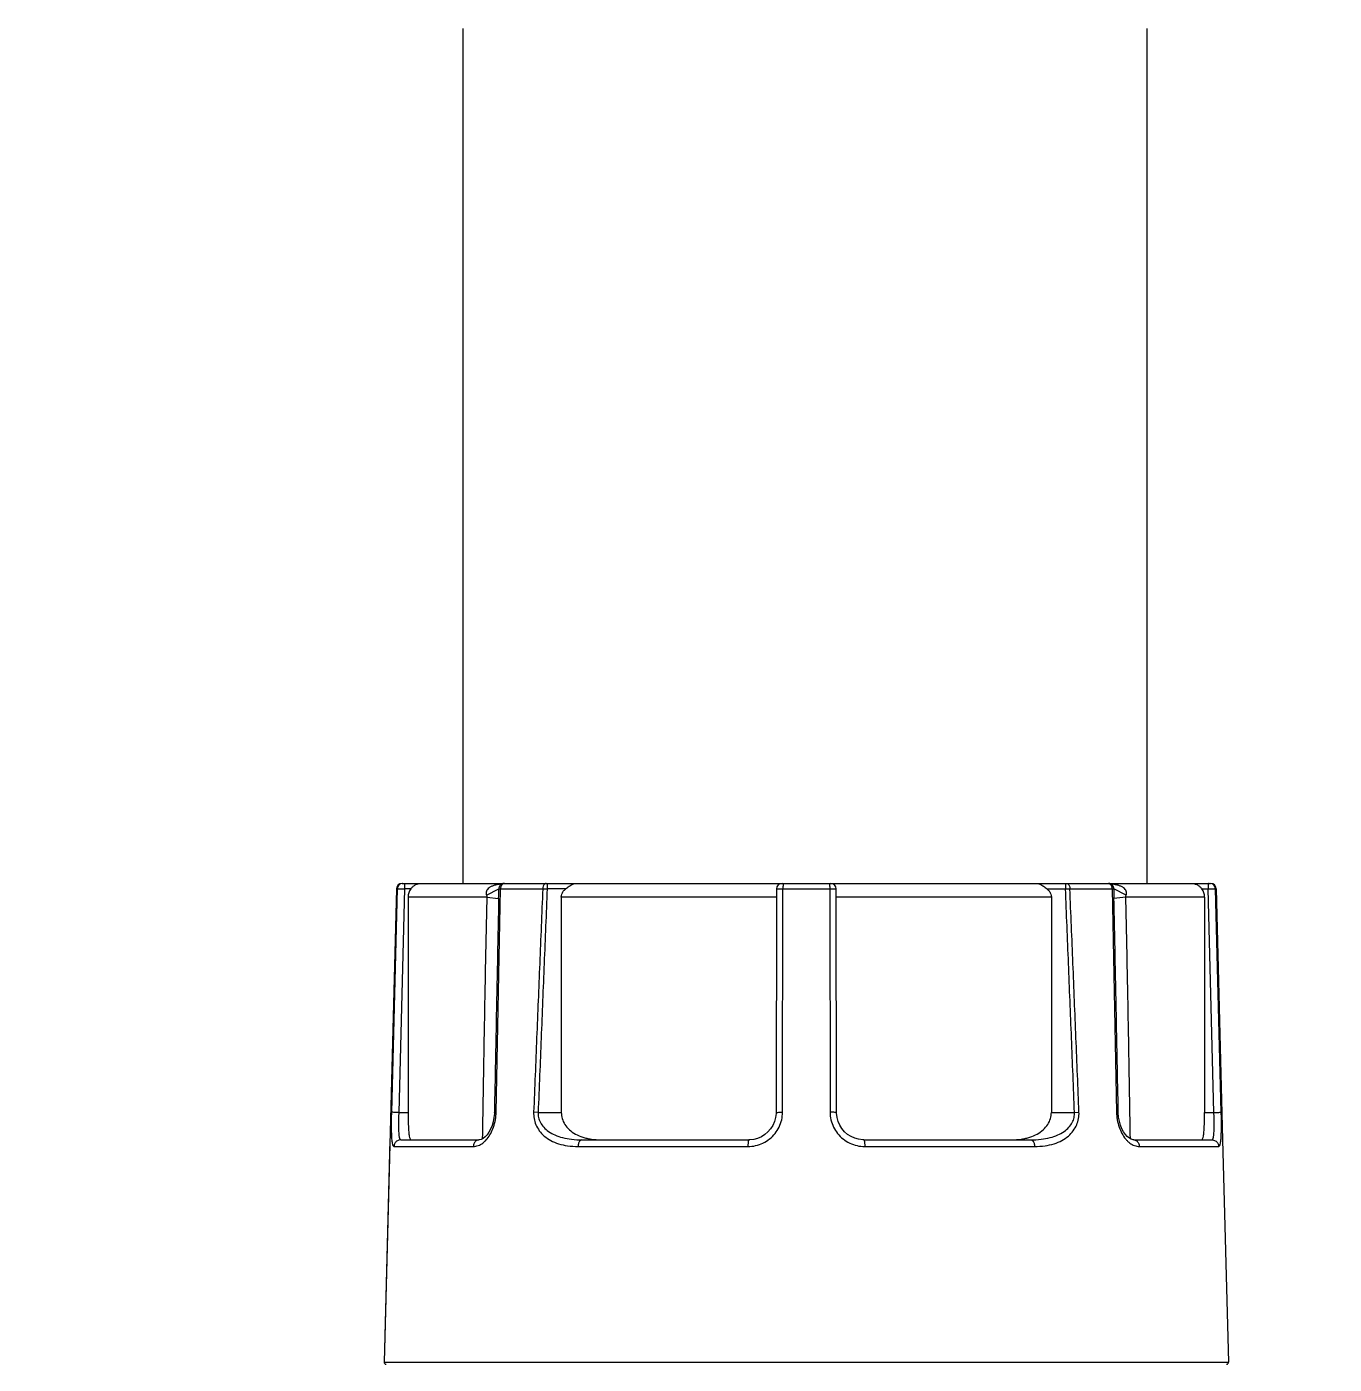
# Model space of a CAD drawing. Header units: metres. Extents: x 1628 to 1845, y 824 to 931.
# Drawn here: x 1655.2034 to 1655.3946, y 914.3946 to 914.5901 of the extents above; entities that cross this region are included whole.
import ezdxf

# ---------------------------------------------------------------- set-up
doc = ezdxf.new("R2010")
doc.units = ezdxf.units.M
doc.header["$LTSCALE"] = 0.15
doc.layers.get('0').update_dxf_attribs({"lineweight": 0, "plot": 0})
doc.layers.get('Defpoints').update_dxf_attribs({"lineweight": 0})
doc.layers.add('Alvenaria', color=170, linetype='Continuous', lineweight=0)
doc.layers.add('hidrosanitário', color=26, linetype='Continuous', lineweight=0)
doc.styles.get("Standard").update_dxf_attribs({"font": 'arial.ttf'})
doc.dimstyles.new('Lunardi', dxfattribs={"dimtxt": 0.1, "dimasz": 0.05, "dimexe": 0, "dimexo": 0.05, "dimgap": 0.05, "dimtad": 0, "dimzin": 9, "dimtxsty": 'Standard', "dimblk": 'OBLIQUE', "dimcen": 0, "dimse1": 1, "dimse2": 1, "dimclrd": 1, "dimclre": 1, "dimclrt": 1, "dimadec": 0, "dimazin": 0, "dimtfac": 1, "dimtmove": 1, "dimatfit": 2, "dimldrblk": 'OBLIQUE', "dimfxl": 1, "dimarcsym": 0})

# ---------------------------------------------------------------- blocks, each defined once
blk = doc.blocks.new('_Oblique')
at = {"color": 0, "linetype": 'ByBlock', "lineweight": -2}
blk.add_line((-0.5, -0.5), (0.5, 0.5), dxfattribs=at)
blk = doc.blocks.new('*D89')
at = {"layer": 'Alvenaria', "color": 1, "lineweight": -2, "ltscale": 10}
for p, q in [((1661.738355968798, 914.6991428588215), (1661.738355968798, 914.8843262014461)), ((1661.738355968798, 914.7917345301338), (1661.993642462659, 914.7762313281611)), ((1661.993642462659, 914.7762313281611), (1661.993642462659, 914.6762313281611))]:
    blk.add_line(p, q, dxfattribs=at)
at = {"layer": 'Defpoints', "color": 0, "ltscale": 10}
for p in [(1641.757035045169, 914.8843262014461), (1661.738355968798, 914.8843262014461), (1656.407035045169, 914.6991428588215)]:
    blk.add_point(p, dxfattribs=at)
at = {"layer": 'Alvenaria', "color": 1, "lineweight": -2, "ltscale": 10, "xscale": 0.05, "yscale": 0.05, "zscale": 0.05}
for p, rotation in [((1661.738355968798, 914.8843262014461), 90), ((1661.738355968798, 914.6991428588215), 270)]:
    blk.add_blockref('_Oblique', p, dxfattribs=dict(at, rotation=rotation))
at = {"layer": 'Alvenaria', "color": 1, "ltscale": 10, "insert": (1661.993642462659, 914.4962517920086), "char_height": 0.1, "attachment_point": 5, "rotation": 90}
blk.add_mtext('0,19', dxfattribs=at)

msp = doc.modelspace()

# ---------------------------------------------------------------- linework, layer by layer
at = {"layer": 'hidrosanitário'}
for p, q in [((1655.267161707916, 914.5898987478863), (1655.267161707916, 914.4648902053323)), ((1655.367161707916, 914.5898987478863), (1655.367161707916, 914.4648902053323))]:
    msp.add_line(p, q, dxfattribs=at)
at = {"layer": 'hidrosanitário', "linetype": 'Continuous'}
for p, q in [((1655.258256974401, 914.464890205332), (1655.376497904549, 914.464890205332)), ((1655.272501207452, 914.464756477541), (1655.272429762464, 914.4647454512801)), ((1655.272765635822, 914.4647984469393), (1655.272501207452, 914.464756477541)), ((1655.272882499735, 914.4648181537138), (1655.272765635822, 914.4647984469393)), ((1655.272987118595, 914.4648374062922), (1655.272882499735, 914.4648181537138)), ((1655.27302817564, 914.4648459554578), (1655.272987118595, 914.4648374062922)), ((1655.279478371757, 914.464890205332), (1655.279478371757, 914.464090205332)), ((1655.35527651495, 914.464890205332), (1655.35527651495, 914.464090205332)), ((1655.361767726048, 914.4648374096564), (1655.361726666475, 914.4648459600601)), ((1655.361872360552, 914.4648181540892), (1655.361767726048, 914.4648374096564)), ((1655.361989243929, 914.4647984447884), (1655.361872360552, 914.4648181540892)), ((1655.36211481146, 914.46477822305), (1655.361989243929, 914.4647984447884)), ((1655.362325151015, 914.4647454466547), (1655.36211481146, 914.46477822305)), ((1655.257457043122, 914.4641111523738), (1655.255644255896, 914.3948836011859)), ((1655.257554385332, 914.4641111468907), (1655.256700477279, 914.431416382281)), ((1655.257457043122, 914.4641111523752), (1655.257554385332, 914.4641111468907)), ((1655.25862646893, 914.464090205332), (1655.257772414534, 914.4313903688908)), ((1655.259536093308, 914.464090205332), (1655.25862646893, 914.464090205332)), ((1655.259137187445, 914.4628902053321), (1655.259137187445, 914.4313902053327)), ((1655.270653819194, 914.4628902053321), (1655.259137187445, 914.4628902053321)), ((1655.270617755011, 914.4631468200973), (1655.272414142527, 914.4641074591054)), ((1655.270653832953, 914.4628902049103), (1655.272387326071, 914.4626946883986)), ((1655.272013288701, 914.431416382281), (1655.272662016864, 914.4641111468907)), ((1655.272662016864, 914.4641111468907), (1655.278835154213, 914.4641111468914)), ((1655.278835154212, 914.464111146892), (1655.279478412537, 914.4640902040032)), ((1655.282199705159, 914.464090205332), (1655.279478412591, 914.464090205332)), ((1655.31306089461, 914.4628902053321), (1655.281544033461, 914.4628902053321)), ((1655.281544033461, 914.4628902053321), (1655.281544033461, 914.4313902053327)), ((1655.313020307854, 914.4640917541187), (1655.312957008987, 914.4313921410944)), ((1655.313899806674, 914.431416382281), (1655.313963338788, 914.4641111468907)), ((1655.313961953295, 914.4643140743269), (1655.313963338787, 914.4641111468907)), ((1655.313963338788, 914.4641111468907), (1655.32079154792, 914.4641111468907)), ((1655.320792933411, 914.4643140718022), (1655.320791547921, 914.4641111468907)), ((1655.32079154792, 914.4641111468907), (1655.320855080035, 914.431416382281)), ((1655.321797877721, 914.4313921411272), (1655.321734578855, 914.4640917535901)), ((1655.353210853247, 914.4628902053321), (1655.321736904774, 914.4628902053321)), ((1655.352555181549, 914.464090205332), (1655.35527651495, 914.464090205332)), ((1655.353210853247, 914.4628902053321), (1655.353210853247, 914.4313902053327)), ((1655.35527651495, 914.464090205332), (1655.355919744948, 914.4641111472911)), ((1655.355919744963, 914.4641111468914), (1655.362092869844, 914.4641111468907)), ((1655.362092869844, 914.4641111468907), (1655.362741598007, 914.431416382281)), ((1655.364137209432, 914.4631468137322), (1655.362340743103, 914.4641074580888)), ((1655.364101074939, 914.4628902057534), (1655.362367563024, 914.4626946884587)), ((1655.375617699263, 914.4628902053321), (1655.364101067514, 914.4628902053321)), ((1655.3752187934, 914.464090205332), (1655.376128417778, 914.464090205332)), ((1655.375617699263, 914.4628902053321), (1655.375617699263, 914.4313902053327)), ((1655.376982472644, 914.4313903509055), (1655.376128417778, 914.464090205332)), ((1655.377200501376, 914.4641111468907), (1655.377297843581, 914.4641111525798)), ((1655.37805440943, 914.431416382281), (1655.377200501376, 914.4641111468907)), ((1655.377297843581, 914.4641111525784), (1655.378259415425, 914.4273902053328)), ((1655.257772414534, 914.4313903688908), (1655.259137187445, 914.4313902053327)), ((1655.271754750874, 914.4312570703491), (1655.271698308665, 914.4306386113485)), ((1655.271759579675, 914.4314100383554), (1655.271754750874, 914.4312570703491)), ((1655.278160382348, 914.4313902053004), (1655.277504597523, 914.4314163803688)), ((1655.278160358418, 914.4313896072772), (1655.281544033461, 914.4313902053327)), ((1655.312953197711, 914.4312272206776), (1655.312882783814, 914.4306319142108)), ((1655.312956905713, 914.4313921409932), (1655.312953197711, 914.4312272206776)), ((1655.321800176108, 914.4312671355901), (1655.321797984471, 914.4313921410258)), ((1655.321864541859, 914.4306717167406), (1655.321800176108, 914.4312671355901)), ((1655.353210853247, 914.4313902053327), (1655.356594528623, 914.4313895989794)), ((1655.356594504342, 914.4313902053327), (1655.357250336808, 914.431416382281)), ((1655.362997882635, 914.4313151647661), (1655.362995308845, 914.431410041456)), ((1655.363047726616, 914.4307042442606), (1655.362997882635, 914.4313151647661)), ((1655.375617699263, 914.4313902053327), (1655.376982472644, 914.4313903509055)), ((1655.271419101571, 914.4294772427395), (1655.271206894549, 914.4289603830007)), ((1655.271584956576, 914.4300409298583), (1655.271419101571, 914.4294772427395)), ((1655.271698308665, 914.4306386113485), (1655.271584956576, 914.4300409298583)), ((1655.312482105003, 914.429506370453), (1655.312160854518, 914.429000296665)), ((1655.312724535677, 914.4300541864063), (1655.312482105003, 914.429506370453)), ((1655.312882783814, 914.4306319142108), (1655.312724535677, 914.4300541864063)), ((1655.322016808742, 914.4300928583027), (1655.321864541859, 914.4306717167406)), ((1655.322253490457, 914.429542881508), (1655.322016808742, 914.4300928583027)), ((1655.322569476662, 914.4290336257643), (1655.322253490457, 914.429542881508)), ((1655.363155437178, 914.4301024792771), (1655.363047726616, 914.4307042442606)), ((1655.363316651541, 914.4295327156774), (1655.363155437178, 914.4301024792771)), ((1655.363521455596, 914.4290170874099), (1655.363316651541, 914.4295327156774)), ((1655.256495471283, 914.4273902053328), (1655.255644255896, 914.3948836011859)), ((1655.258062481745, 914.4273902053328), (1655.269490618144, 914.4273902053328)), ((1655.269575425003, 914.4273946050585), (1655.269487613032, 914.4273903084722)), ((1655.269836789518, 914.4274581762118), (1655.269575425003, 914.4273946050585)), ((1655.270110252754, 914.4275972950095), (1655.269836789518, 914.4274581762118)), ((1655.270392856568, 914.4278147952155), (1655.270110252754, 914.4275972950095)), ((1655.270681682882, 914.4281194856694), (1655.270392856568, 914.4278147952155)), ((1655.270957240898, 914.4285039006211), (1655.270681682882, 914.4281194856694)), ((1655.271206894549, 914.4289603830007), (1655.270957240898, 914.4285039006211)), ((1655.284552051064, 914.4273902053328), (1655.308970204324, 914.4273902053328)), ((1655.309096886647, 914.427392351894), (1655.308970253449, 914.4273903158225)), ((1655.309685388638, 914.4274557852559), (1655.309096886647, 914.427392351894)), ((1655.310259345636, 914.427607146727), (1655.309685388638, 914.4274557852559)), ((1655.310805986874, 914.4278433037775), (1655.310259345636, 914.427607146727)), ((1655.311312935637, 914.4281591936374), (1655.310805986874, 914.4278433037775)), ((1655.311768081315, 914.4285478467832), (1655.311312935637, 914.4281591936374)), ((1655.312160854518, 914.429000296665), (1655.311768081315, 914.4285478467832)), ((1655.322957608554, 914.4285771065267), (1655.322569476662, 914.4290336257643)), ((1655.323408883627, 914.4281836603363), (1655.322957608554, 914.4285771065267)), ((1655.323912870787, 914.4278624162828), (1655.323408883627, 914.4281836603363)), ((1655.324457564902, 914.427620487111), (1655.323912870787, 914.4278624162828)), ((1655.325030555478, 914.4274631881926), (1655.324457564902, 914.427620487111)), ((1655.325619007215, 914.4273937931571), (1655.325030555478, 914.4274631881926)), ((1655.325784633983, 914.4273903119379), (1655.325619007215, 914.4273937931571)), ((1655.325784666604, 914.4273902053328), (1655.350202600712, 914.4273902053328)), ((1655.363762889993, 914.4285603155522), (1655.363521455596, 914.4290170874099)), ((1655.364030876819, 914.4281719990302), (1655.363762889993, 914.4285603155522)), ((1655.364317598408, 914.4278559734289), (1655.364030876819, 914.4281719990302)), ((1655.36461210294, 914.4276185062404), (1655.364317598408, 914.4278559734289)), ((1655.364899554985, 914.4274653625876), (1655.36461210294, 914.4276185062404)), ((1655.365166655335, 914.4273959792683), (1655.364899554985, 914.4274653625876)), ((1655.365267451045, 914.4273903037149), (1655.365166655335, 914.4273959792683)), ((1655.36526425947, 914.4273902053328), (1655.376692402056, 914.4273902053328)), ((1655.378259415425, 914.4273902053328), (1655.379110630812, 914.3948836011859)), ((1655.257072707892, 914.4264163822813), (1655.268691588308, 914.4264163822813)), ((1655.284004323004, 914.4264163822813), (1655.308829982314, 914.4264163822813)), ((1655.325924904394, 914.4264163822813), (1655.350750563704, 914.4264163822813)), ((1655.366063298401, 914.4264163822813), (1655.377682178816, 914.4264163822813)), ((1655.255644255896, 914.3948836011859), (1655.379110630812, 914.3948836011859))]:
    msp.add_line(p, q, dxfattribs=at)
for centre, radius, start, end in [((1655.258256768838, 914.464090205332), 0.0007999999999810826, 89.98535250434593, 178.499607064389), ((1655.258353466612, 914.4640909218595), 0.0007993104657810988, 90.04692407498075, 178.5501330073087), ((1655.273419001473, 914.4583101332717), 0.006510908983046038, 98.73898143684106, 100.2353660462448), ((1655.273208073469, 914.464090205332), 0.0007999999999810826, 90.00120760195799, 153.5612473068019), ((1655.313820306477, 914.464090205332), 0.0007999999999810826, 90, 179.8891006082558), ((1655.320934580601, 914.464090205332), 0.0007999999999810826, 0.1109365431351967, 90), ((1655.361546813904, 914.464090205332), 0.0007999999999810826, 26.43721907099613, 89.99889388267192), ((1655.376401420144, 914.4640909218174), 0.0007993104643810988, 1.449870103989393, 89.95307930567007), ((1655.376498117869, 914.464090205332), 0.0007999999999810826, 1.500407593401785, 90.01519574717), ((1655.261140460422, 914.4628905925285), 0.002003260330152629, 143.2139046993986, 180.0110742367268), ((1654.784884205126, 914.4726539761577), 0.4876048387184697, 358.8296571504964, 358.9956949342002), ((1655.273711297508, 914.464091436852), 0.001049465748375184, 167.7527157971934, 178.923863454554), ((1655.361043588999, 914.464091436751), 0.001049465950975183, 1.076141851800394, 12.24704383569497), ((1655.879064283911, 914.4732177909118), 0.5168038658407793, 181.0100754660582, 181.1667308772609), ((1655.373613779208, 914.4628903776234), 0.002003923166952614, 359.9950738689673, 36.77993725698192), ((1655.264620657764, 914.4315630678138), 0.007394086068625154, 354.5703429792366, 358.8632789473834), ((1655.370134999369, 914.4315631088375), 0.007394857156025134, 181.1369204264063, 185.4492437568829), ((1655.255944153093, 914.3948757481012), 0.0002999999999929059, 178.4999993184358, 265.5343670922188), ((1655.378810733615, 914.3948757481012), 0.0002999999999929059, 274.4656329077812, 1.500000675022142)]:
    msp.add_arc(centre, radius, start, end, dxfattribs=at)
for points, knots in [([(1655.258567338125, 914.464890205332), (1655.25860439903, 914.464890205332), (1655.258593105832, 914.4647584661332), (1655.258595718027, 914.4646976160946), (1655.258599055263, 914.4646550984219)], [0, 0, 0, 0, 0.0555913576221095, 0.119564021633554, 0.119564021633554, 0.119564021633554, 0.119564021633554]), ([(1655.258599055263, 914.4646550984219), (1655.258603386163, 914.4645999210863), (1655.258635168008, 914.4644133552645), (1655.258626468929, 914.4642235648118), (1655.258626468929, 914.4640902053318)], [0, 0, 0, 0, 0.08302056237654122, 0.2830597825889525, 0.2830597825889525, 0.2830597825889525, 0.2830597825889525]), ([(1655.259536093307, 914.4640902053318), (1655.259620170917, 914.464202616294), (1655.259814706002, 914.4644166802766), (1655.260174832988, 914.4646742172129), (1655.260604059526, 914.4648488301298), (1655.260917970812, 914.464890205332), (1655.261078244476, 914.464890205332)], [0, 0, 0, 0, 0.2105631851034526, 0.4305820176871198, 0.6586604440062588, 0.899070939145427, 0.899070939145427, 0.899070939145427, 0.899070939145427]), ([(1655.272262063698, 914.4647174283925), (1655.272103479846, 914.4646887507154), (1655.27179948288, 914.4646213366602), (1655.271375509014, 914.4644743457131), (1655.271016353679, 914.4642791026652), (1655.270744494057, 914.4640349584095), (1655.270578655846, 914.4637507382138), (1655.270532795441, 914.4634418098992), (1655.270579606847, 914.4632419883039), (1655.270617685188, 914.4631468146952)], [0, 0, 0, 0, 0.241733958542984, 0.4662445119556218, 0.6711119170645204, 0.8509889536124517, 1.007759922345154, 1.154667520619084, 1.308430148166626, 1.308430148166626, 1.308430148166626, 1.308430148166626]), ([(1655.272491747753, 914.4644463853904), (1655.272479833734, 914.4644224227425), (1655.272451398353, 914.4643563795337), (1655.27242112965, 914.4642428687837), (1655.272413792185, 914.4641525419345), (1655.272414127498, 914.4641074658296)], [0, 0, 0, 0, 0.04014153398315556, 0.1076301976818416, 0.1752462256295227, 0.1752462256295227, 0.1752462256295227, 0.1752462256295227]), ([(1655.279219072206, 914.4648625726816), (1655.279174577266, 914.4648440849071), (1655.279034851836, 914.4647560939486), (1655.278879906339, 914.4644900354499), (1655.278837387913, 914.4642437624204), (1655.278835154214, 914.4641111468916)], [0, 0, 0, 0, 0.07227443757181042, 0.2425887291275798, 0.441540237888189, 0.441540237888189, 0.441540237888189, 0.441540237888189]), ([(1655.282199705159, 914.4640902053318), (1655.282355595144, 914.4642162710122), (1655.282672512779, 914.4644722631831), (1655.283191372023, 914.4647937860148), (1655.283599014161, 914.464890205332), (1655.283798043255, 914.464890205332)], [0, 0, 0, 0, 0.3007275302682577, 0.6110909450100421, 0.9096345853613974, 0.9096345853613974, 0.9096345853613974, 0.9096345853613974]), ([(1655.313988714252, 914.4646625557268), (1655.313985500322, 914.4646088437983), (1655.313964045685, 914.4644937904898), (1655.313962015551, 914.4643768510621), (1655.313961953295, 914.4643140743267)], [0, 0, 0, 0, 0.08071199628820501, 0.1748771455067534, 0.1748771455067534, 0.1748771455067534, 0.1748771455067534]), ([(1655.314008905033, 914.464890205332), (1655.313973533765, 914.464890205332), (1655.313991988109, 914.464761310305), (1655.313991182226, 914.4647038010546), (1655.313988714252, 914.4646625557268)], [0, 0, 0, 0, 0.05305690254202008, 0.1150355516917637, 0.1150355516917637, 0.1150355516917637, 0.1150355516917637]), ([(1655.320745981674, 914.464890205332), (1655.320781353792, 914.464890205332), (1655.320762898708, 914.4647613079771), (1655.320763704591, 914.464703797699), (1655.320766172602, 914.4646625519702)], [0, 0, 0, 0, 0.05305817645220535, 0.1150374290917246, 0.1150374290917246, 0.1150374290917246, 0.1150374290917246]), ([(1655.320766172602, 914.4646625519702), (1655.320769386551, 914.4646088400475), (1655.320790841098, 914.4644937871442), (1655.320792871171, 914.464376848129), (1655.32079293341, 914.4643140718019)], [0, 0, 0, 0, 0.0807119892941711, 0.1748765263145866, 0.1748765263145866, 0.1748765263145866, 0.1748765263145866]), ([(1655.350956843453, 914.464890205332), (1655.351155872547, 914.464890205332), (1655.351563514685, 914.4647937860148), (1655.352082373928, 914.4644722631831), (1655.352399291563, 914.4642162710122), (1655.352555181549, 914.4640902053318)], [0, 0, 0, 0, 0.2985436403513889, 0.6089070550931592, 0.9096345853614343, 0.9096345853614343, 0.9096345853614343, 0.9096345853614343]), ([(1655.355535813503, 914.4648625731163), (1655.355580308257, 914.4648440855697), (1655.355720033717, 914.464756095231), (1655.355874980099, 914.4644900367286), (1655.355917498782, 914.4642437630575), (1655.355919732494, 914.4641111468911)], [0, 0, 0, 0, 0.07227404982936958, 0.2425882973295676, 0.4415407624649598, 0.4415407624649598, 0.4415407624649598, 0.4415407624649598]), ([(1655.362340746808, 914.4641074545304), (1655.362341087011, 914.4641525528975), (1655.362333755861, 914.4642429215048), (1655.36230347262, 914.4643564322175), (1655.362275041183, 914.4644224546944), (1655.362263144117, 914.4644463837819)], [0, 0, 0, 0, 0.06764947553658233, 0.1351646404940889, 0.1752497769423215, 0.1752497769423215, 0.1752497769423215, 0.1752497769423215]), ([(1655.364137200198, 914.463146814456), (1655.364175295134, 914.4632420183391), (1655.364222078048, 914.4634419218744), (1655.364176167465, 914.4637507868035), (1655.364010486136, 914.4640349775957), (1655.36373825479, 914.4642792250659), (1655.363378613601, 914.4644747854575), (1655.362954075979, 914.4646216753756), (1655.362595081886, 914.4647012060284), (1655.362380744897, 914.464736889485), (1655.362325138172, 914.4647454521212)], [0, 0, 0, 0, 0.1538140370270367, 0.300765242664376, 0.4573836253638575, 0.6372139599148298, 0.8427836605060615, 1.067503592069147, 1.309038027339988, 1.393431213029067, 1.393431213029067, 1.393431213029067, 1.393431213029067]), ([(1655.373676642232, 914.464890205332), (1655.373836915895, 914.464890205332), (1655.374150827181, 914.4648488301298), (1655.37458005372, 914.4646742172129), (1655.374940180706, 914.4644166802766), (1655.375134715791, 914.464202616294), (1655.3752187934, 914.4640902053318)], [0, 0, 0, 0, 0.2404104951391927, 0.468488921458316, 0.6885077541234772, 0.8990709391594598, 0.8990709391594598, 0.8990709391594598, 0.8990709391594598]), ([(1655.376155831446, 914.4646550985137), (1655.376151500547, 914.4645999211809), (1655.376119718698, 914.4644133553281), (1655.376128417778, 914.464223564845), (1655.376128417778, 914.4640902053318)], [0, 0, 0, 0, 0.08302055886548135, 0.283059828595925, 0.283059828595925, 0.283059828595925, 0.283059828595925]), ([(1655.376187548583, 914.464890205332), (1655.376150487697, 914.464890205332), (1655.376161780877, 914.46475846619), (1655.376159168682, 914.4646976161755), (1655.376155831446, 914.4646550985137)], [0, 0, 0, 0, 0.05559132879868348, 0.1195639759444966, 0.1195639759444966, 0.1195639759444966, 0.1195639759444966]), ([(1655.257554385331, 914.4641111468907), (1655.257560174935, 914.4641111829958), (1655.257578784889, 914.4641108762605), (1655.257618998253, 914.464110303489), (1655.257686584945, 914.4641090719672), (1655.257789337087, 914.4641071706517), (1655.257935181053, 914.4641043332256), (1655.258127999615, 914.46410049375), (1655.258363999825, 914.4640956799878), (1655.258535302461, 914.4640921181356), (1655.258626468929, 914.4640902053318)], [0, 0, 0, 0, 0.008684574726638942, 0.02791575343611653, 0.06032852498847933, 0.1100798755873906, 0.1820711156454795, 0.2791354926387312, 0.399365194855385, 0.5361449942158117, 0.5361449942158117, 0.5361449942158117, 0.5361449942158117]), ([(1655.270653848164, 914.4628902046795), (1655.270566329615, 914.4590028834502), (1655.27039938176, 914.451054419703), (1655.270182438096, 914.4392702545872), (1655.270053366023, 914.4313734591954), (1655.269993621695, 914.4275379771791)], [0, 0, 0, 0, 5.832459441762482, 11.92530666524344, 17.67922761368753, 17.67922761368753, 17.67922761368753, 17.67922761368753]), ([(1655.270617685188, 914.4631468146952), (1655.270634208777, 914.4631052261545), (1655.270658151444, 914.4630204992575), (1655.270659018484, 914.4629322229086), (1655.270653819194, 914.4628902053321)], [0, 0, 0, 0, 0.06712622700961778, 0.1306332821777677, 0.1306332821777677, 0.1306332821777677, 0.1306332821777677]), ([(1655.27238732783, 914.4626946883698), (1655.27230787621, 914.4588099238383), (1655.272146806779, 914.4508667410576), (1655.271938467473, 914.4404383463705), (1655.271809032606, 914.4338947278168), (1655.271760033311, 914.4314095508641)], [0, 0, 0, 0, 5.82836538472713, 11.91722326201853, 15.64571319571876, 15.64571319571876, 15.64571319571876, 15.64571319571876]), ([(1655.272414133428, 914.4641074665849), (1655.272426772025, 914.4641088524488), (1655.272466489347, 914.4641097009605), (1655.272549072562, 914.4641111783396), (1655.272619029259, 914.4641111699382), (1655.272662016864, 914.4641111468907)], [0, 0, 0, 0, 0.01907152926451548, 0.05949015548660509, 0.1239715725618842, 0.1239715725618842, 0.1239715725618842, 0.1239715725618842]), ([(1655.278835154213, 914.4641111468911), (1655.278685441735, 914.4604698634005), (1655.278387418364, 914.4531958470704), (1655.277943941358, 914.4422975894561), (1655.277650585085, 914.4350405993271), (1655.2775045499, 914.4314163822808)], [0, 0, 0, 0, 5.466539892202722, 10.92017820559625, 16.36091527134409, 16.36091527134409, 16.36091527134409, 16.36091527134409]), ([(1655.27947841259, 914.4640902053318), (1655.27933015026, 914.460448336609), (1655.279034932747, 914.4531731521668), (1655.278595675402, 914.4422729486444), (1655.278305046641, 914.4350145996643), (1655.278160358418, 914.431389607277)], [0, 0, 0, 0, 5.467328086912058, 10.92175745930868, 16.36357563954791, 16.36357563954791, 16.36357563954791, 16.36357563954791]), ([(1655.281544033461, 914.4628902053321), (1655.281544033461, 914.4630339294865), (1655.281598822659, 914.4633358128174), (1655.281833574075, 914.4637507217369), (1655.282067453554, 914.4639832556238), (1655.282199705159, 914.4640902053318)], [0, 0, 0, 0, 0.2155862321989275, 0.4495614116835084, 0.7046881163994716, 0.7046881163994716, 0.7046881163994716, 0.7046881163994716]), ([(1655.313021712279, 914.4640912120751), (1655.313023879361, 914.4640968376364), (1655.313048096878, 914.4640943415982), (1655.313080207251, 914.4641003079184), (1655.313142193302, 914.4641010846592), (1655.313229055481, 914.4641046535419), (1655.31335379033, 914.4641068624649), (1655.313519517867, 914.4641092969212), (1655.313727736282, 914.464110821991), (1655.313880631283, 914.4641111764547), (1655.313963338787, 914.4641111468907)], [0, 0, 0, 0, 0.009042795837896944, 0.02682943580375302, 0.05554324322336023, 0.0982171551373787, 0.1590345047635826, 0.2418578530308155, 0.3471747128098956, 0.4712359780633352, 0.4712359780633352, 0.4712359780633352, 0.4712359780633352]), ([(1655.32079154792, 914.4641111468907), (1655.320837214131, 914.4641111631474), (1655.320929574164, 914.4641110571245), (1655.32107035211, 914.4641105082685), (1655.321214862736, 914.4641092812155), (1655.321361852952, 914.4641079686528), (1655.321499245245, 914.464103794219), (1655.321622902471, 914.46410505476), (1655.3216861442, 914.4640925831729), (1655.321731023204, 914.4640973281246), (1655.321733320424, 914.4640912716152)], [0, 0, 0, 0, 0.06849932054809123, 0.1385538401933121, 0.2111036802038464, 0.2855197285833522, 0.35810562653599, 0.420538333113108, 0.4615732662693428, 0.4712895765178144, 0.4712895765178144, 0.4712895765178144, 0.4712895765178144]), ([(1655.352555181549, 914.4640902053318), (1655.352687271303, 914.4639833865092), (1655.352921126438, 914.4637509350821), (1655.353156002066, 914.4633360821165), (1655.353210853247, 914.4630339889261), (1655.353210853247, 914.4628902053321)], [0, 0, 0, 0, 0.2548144793728109, 0.4890118966609519, 0.7046872876764836, 0.7046872876764836, 0.7046872876764836, 0.7046872876764836]), ([(1655.356594528622, 914.4313895989792), (1655.356449840297, 914.4350145939154), (1655.356159216844, 914.4422729455152), (1655.355719935027, 914.4531731502627), (1655.355424777274, 914.460448336795), (1655.35527651495, 914.4640902053318)], [0, 0, 0, 0, 5.441822006403499, 10.89625115711329, 16.36357896417038, 16.36357896417038, 16.36357896417038, 16.36357896417038]), ([(1655.357250336807, 914.4314163822808), (1655.357104301625, 914.4350405992689), (1655.356810947003, 914.4422975893478), (1655.356367462577, 914.4531958464879), (1655.356069457408, 914.4604698634519), (1655.355919744963, 914.4641111468911)], [0, 0, 0, 0, 5.44073697787405, 10.89437520309409, 16.36091501612225, 16.36091501612225, 16.36091501612225, 16.36091501612225]), ([(1655.362092869843, 914.4641111468907), (1655.362120992045, 914.464111161906), (1655.362173021053, 914.4641110661944), (1655.362243980552, 914.4641106498077), (1655.36229846558, 914.4641094881501), (1655.36232912108, 914.4641087261682), (1655.362340753384, 914.4641074543003)], [0, 0, 0, 0, 0.04218330799770174, 0.07804892891772314, 0.1064202030441994, 0.123972648417445, 0.123972648417445, 0.123972648417445, 0.123972648417445]), ([(1655.362994853393, 914.4314095510615), (1655.362945854098, 914.4338947279741), (1655.362816419233, 914.4404383464391), (1655.362608079929, 914.4508667410603), (1655.362447010498, 914.4588099238156), (1655.362367558878, 914.4626946883698)], [0, 0, 0, 0, 3.728489873588253, 9.817347677764289, 15.64571309700052, 15.64571309700052, 15.64571309700052, 15.64571309700052]), ([(1655.364101067514, 914.4628902053321), (1655.364095929581, 914.4629320838183), (1655.364096613555, 914.4630203378454), (1655.364120525433, 914.4631051241088), (1655.364137200198, 914.463146814456)], [0, 0, 0, 0, 0.06328873064682207, 0.1306407819580981, 0.1306407819580981, 0.1306407819580981, 0.1306407819580981]), ([(1655.364761248083, 914.4275390640612), (1655.364701508841, 914.4313741838002), (1655.364572441942, 914.4392706168662), (1655.364355504948, 914.4510544197058), (1655.364188557094, 914.459002883427), (1655.364101038543, 914.4628902046795)], [0, 0, 0, 0, 5.753377480320776, 11.84622463068833, 17.67868410695793, 17.67868410695793, 17.67868410695793, 17.67868410695793]), ([(1655.376128417778, 914.4640902053318), (1655.376173604347, 914.4640911552563), (1655.376262731736, 914.4640930168282), (1655.376395760647, 914.464095769845), (1655.376528286377, 914.4640984843888), (1655.37666242833, 914.4641011964143), (1655.376797966985, 914.4641039089754), (1655.37693041465, 914.4641064622426), (1655.377049155908, 914.4641088236137), (1655.377137948015, 914.4641101414434), (1655.377185150258, 914.4641112429374), (1655.377200501376, 914.4641111468907)], [0, 0, 0, 0, 0.06779482849349026, 0.13372023969261, 0.1995860969699557, 0.2666250955737252, 0.3349743727530352, 0.4029344577837697, 0.4653346626964475, 0.513117762101972, 0.5361448894907983, 0.5361448894907983, 0.5361448894907983, 0.5361448894907983]), ([(1655.256700477279, 914.4314163822808), (1655.256690912015, 914.4310498884536), (1655.256676755223, 914.4303319487601), (1655.256670471508, 914.42929781217), (1655.256686854965, 914.428362768854), (1655.256720644703, 914.4275824158715), (1655.256800832906, 914.426979330304), (1655.256867350622, 914.426608492606), (1655.257008701712, 914.4264163931364), (1655.257072707891, 914.4264163822811)], [0, 0, 0, 0, 0.549927944692736, 1.076956763982687, 1.55170891155812, 1.95078837405711, 2.25348172664765, 2.44888303561292, 2.544892306535318, 2.544892306535318, 2.544892306535318, 2.544892306535318]), ([(1655.257772418099, 914.4313902053411), (1655.257642047286, 914.4313936291094), (1655.257397744974, 914.4313998058112), (1655.257073662825, 914.4314084854188), (1655.25684673295, 914.4314127768369), (1655.256733734295, 914.4314166385418), (1655.256700509895, 914.4314163814263)], [0, 0, 0, 0, 0.1956236430325916, 0.3665761021242022, 0.4862768828132195, 0.5361149741141307, 0.5361149741141307, 0.5361149741141307, 0.5361149741141307]), ([(1655.257772415914, 914.4313903688901), (1655.257762793947, 914.4310958296194), (1655.257747373618, 914.4305205944795), (1655.257735753183, 914.4296928572824), (1655.257742862385, 914.4289467678288), (1655.257765661564, 914.4283226838859), (1655.257829053865, 914.4278427129586), (1655.257885256559, 914.4275383685615), (1655.258008350965, 914.427390212322), (1655.258062471868, 914.427390205334)], [0, 0, 0, 0, 0.4420445904054509, 0.8630785358245923, 1.241937372599806, 1.560238285595527, 1.802163900570822, 1.959357832299482, 2.040539186429751, 2.040539186429751, 2.040539186429751, 2.040539186429751]), ([(1655.259137187445, 914.4313902053325), (1655.259137187445, 914.431047160793), (1655.259142929508, 914.4303791047666), (1655.259173629414, 914.4294336655691), (1655.259219603064, 914.4286269742522), (1655.259305307699, 914.4279890338164), (1655.259373511042, 914.4276094129693), (1655.259505480039, 914.4273902053326), (1655.259569613664, 914.4273902053326)], [0, 0, 0, 0, 0.5145668097872765, 1.002760761955088, 1.415789504307035, 1.734971083270258, 1.944459751617308, 2.04066018852929, 2.04066018852929, 2.04066018852929, 2.04066018852929]), ([(1655.271759528815, 914.4314098725738), (1655.271742609975, 914.431421149329), (1655.271922943011, 914.4314042133831), (1655.271948968524, 914.4314164245973), (1655.272013288701, 914.4314163822808)], [0, 0, 0, 0, 0.0304988161010133, 0.1269791026744828, 0.1269791026744828, 0.1269791026744828, 0.1269791026744828]), ([(1655.2775045499, 914.4314163822808), (1655.277492202331, 914.431114221539), (1655.277533893599, 914.4304905480337), (1655.277806484009, 914.4295664784825), (1655.278311763265, 914.4286833451672), (1655.279051373152, 914.42789761481), (1655.280008882104, 914.4272528229237), (1655.281168914571, 914.4267740867328), (1655.28252299275, 914.426477502963), (1655.283492871074, 914.4264164033641), (1655.284004323004, 914.4264163822811)], [0, 0, 0, 0, 0.4536193856684391, 0.9292105822656, 1.433381104446587, 1.965452904547358, 2.533548914522685, 3.151978142911279, 3.836749974026051, 4.603927870459625, 4.603927870459625, 4.603927870459625, 4.603927870459625]), ([(1655.27816043104, 914.4313896072897), (1655.27814825214, 914.431147637564), (1655.278189908851, 914.4306414066684), (1655.278464534359, 914.4298948649678), (1655.27896913739, 914.4291869522401), (1655.279699589034, 914.4285627965712), (1655.280638822828, 914.4280527513567), (1655.281774179424, 914.4276739682693), (1655.283100157089, 914.4274387918801), (1655.284049290371, 914.4273902186453), (1655.284552051064, 914.4273902053394)], [0, 0, 0, 0, 0.363414042636985, 0.7515733784283104, 1.179363769926553, 1.652824742473464, 2.180475286774451, 2.772812791104549, 3.440514850884634, 4.19465589099556, 4.19465589099556, 4.19465589099556, 4.19465589099556]), ([(1655.281544033461, 914.4313902053325), (1655.281544033461, 914.4310933397662), (1655.28163387049, 914.4304744196468), (1655.282042018662, 914.4295961660516), (1655.282717568139, 914.4288174896349), (1655.283617754617, 914.4281916716557), (1655.284505756109, 914.4278193521798), (1655.285082065218, 914.4276618198544), (1655.2852865331, 914.4276147512558)], [0, 0, 0, 0, 0.4452983495075722, 0.9232561433463174, 1.433408704120483, 1.973126474839258, 2.553745548997472, 2.868468883513696, 2.868468883513696, 2.868468883513696, 2.868468883513696]), ([(1655.308829982313, 914.4264163822811), (1655.309208195434, 914.4264163942023), (1655.309968978291, 914.4265015538228), (1655.311051107519, 914.4268780915884), (1655.31202290553, 914.4274842566281), (1655.312832023112, 914.4282869933943), (1655.313439288083, 914.429245206182), (1655.313813974342, 914.430305336022), (1655.313899066492, 914.4310486833103), (1655.313899806673, 914.4314163822808)], [0, 0, 0, 0, 0.567319681414046, 1.13714981961254, 1.705059748757538, 2.270990727584746, 2.832576309298815, 3.392324381671472, 3.943873955243405, 3.943873955243405, 3.943873955243405, 3.943873955243405]), ([(1655.312959742457, 914.4313902053325), (1655.312944035933, 914.4313957705888), (1655.31311708051, 914.4314082788794), (1655.313205661211, 914.4314080922943), (1655.313557075749, 914.4314165088838), (1655.313772650803, 914.4314164380437), (1655.313899806673, 914.4314163822808)], [0, 0, 0, 0, 0.0249950127134095, 0.123276166873924, 0.2799364654414001, 0.4706702887781648, 0.4706702887781648, 0.4706702887781648, 0.4706702887781648]), ([(1655.321795249959, 914.4313902053411), (1655.321810958315, 914.4313957700667), (1655.321637890784, 914.4314082819608), (1655.321549301152, 914.4314080916936), (1655.321197844848, 914.4314165098206), (1655.32098224626, 914.4314164377113), (1655.320855078169, 914.4314163814263)], [0, 0, 0, 0, 0.02499733715904351, 0.1232919411545129, 0.2799719136155803, 0.4707240680118151, 0.4707240680118151, 0.4707240680118151, 0.4707240680118151]), ([(1655.320855080035, 914.4314163822808), (1655.320855825973, 914.4310474203614), (1655.320941291453, 914.4303032813834), (1655.321316991459, 914.4292424011949), (1655.321924680783, 914.4282846800027), (1655.322734311887, 914.4274824627848), (1655.32370653621, 914.426876749463), (1655.324787918766, 914.4265011940404), (1655.325547909631, 914.4264163913429), (1655.325924904394, 914.4264163822811)], [0, 0, 0, 0, 0.5534440099626643, 1.112441784185629, 1.674497562482066, 2.240396204244912, 2.807869736066363, 3.378381842384087, 3.943873986777488, 3.943873986777488, 3.943873986777488, 3.943873986777488]), ([(1655.349468934087, 914.4276148848364), (1655.349673244214, 914.4276619335621), (1655.350248387626, 914.4278191787264), (1655.35113395148, 914.4281902664277), (1655.352032523405, 914.4288135609634), (1655.352709044048, 914.4295902279162), (1655.353120058725, 914.4304699479337), (1655.353210853247, 914.431091517092), (1655.353210853247, 914.4313902053325)], [0, 0, 0, 0, 0.3144860469592174, 0.8935436835872247, 1.431047233328614, 1.941024752883298, 2.420132208105293, 2.86816456934664, 2.86816456934664, 2.86816456934664, 2.86816456934664]), ([(1655.350202835541, 914.4273902053394), (1655.350705695417, 914.4273902185221), (1655.351654818211, 914.4274388008391), (1655.352980520667, 914.4276739485115), (1655.354115176149, 914.4280524379526), (1655.355053581186, 914.4285617408793), (1655.355783193274, 914.4291844500815), (1655.3562882377, 914.4298910295586), (1655.356564474814, 914.4306381394133), (1655.35660670451, 914.4311462403582), (1655.356594454527, 914.4313895989924)], [0, 0, 0, 0, 0.7542898137058119, 1.421826114063702, 2.013769530094806, 2.540859173257994, 3.013687128367335, 3.440372514633072, 3.829149897886643, 4.19465002861633, 4.19465002861633, 4.19465002861633, 4.19465002861633]), ([(1655.350750563704, 914.4264163822811), (1655.351262115951, 914.4264164031486), (1655.352231983306, 914.426477514625), (1655.353585770626, 914.4267740580337), (1655.354745063732, 914.4272524125774), (1655.355701717381, 914.4278962376623), (1655.35644045973, 914.4286801104511), (1655.356946307115, 914.4295616803245), (1655.357220496277, 914.4304865947813), (1655.357262757094, 914.4311125069678), (1655.357250336807, 914.4314163822808)], [0, 0, 0, 0, 0.7673283711518708, 1.451931603099272, 2.069944029006855, 2.63740700901076, 3.168699934437083, 3.671440062903939, 4.147735752331056, 4.603929303377209, 4.603929303377209, 4.603929303377209, 4.603929303377209]), ([(1655.362995420547, 914.4314098744842), (1655.36301233167, 914.4314211877852), (1655.362831979457, 914.4314041584573), (1655.362805908851, 914.4314164241389), (1655.362741573624, 914.4314163814263)], [0, 0, 0, 0, 0.03051963237802982, 0.1270224929056943, 0.1270224929056943, 0.1270224929056943, 0.1270224929056943]), ([(1655.375185273043, 914.4273902053326), (1655.375249406668, 914.4273902053326), (1655.375381375666, 914.4276094129693), (1655.375449579008, 914.4279890338164), (1655.375535283644, 914.4286269742522), (1655.375581257294, 914.4294336655691), (1655.3756119572, 914.4303791047666), (1655.375617699263, 914.431047160793), (1655.375617699263, 914.4313902053325)], [0, 0, 0, 0, 0.09620043691194154, 0.3056891052590266, 0.6248706842221923, 1.037899426580956, 1.52609337874871, 2.040660188536015, 2.040660188536015, 2.040660188536015, 2.040660188536015]), ([(1655.376692404754, 914.4273902053335), (1655.376746760248, 914.427390208142), (1655.376869802585, 914.4275390174437), (1655.376926017144, 914.4278436577672), (1655.376989324524, 914.4283241670403), (1655.37701206335, 914.4289484853905), (1655.377019126031, 914.4296950675196), (1655.377007476919, 914.4305221306643), (1655.376992060195, 914.4310968149391), (1655.376982471415, 914.4313903509053)], [0, 0, 0, 0, 0.08153324195953623, 0.238759084492996, 0.4810621270606576, 0.799576274047971, 1.178259547177479, 1.599971833562295, 2.040510643763801, 2.040510643763801, 2.040510643763801, 2.040510643763801]), ([(1655.376982476446, 914.4313902053325), (1655.377112841312, 914.4313936289011), (1655.377357134952, 914.4313998058967), (1655.377681212584, 914.4314084831956), (1655.37790815672, 914.4314127794253), (1655.37802117225, 914.431416636545), (1655.378054409429, 914.4314163822808)], [0, 0, 0, 0, 0.1956147179858716, 0.3665630766485846, 0.4862701415126518, 0.5361273698285893, 0.5361273698285893, 0.5361273698285893, 0.5361273698285893]), ([(1655.377682178816, 914.4264163822811), (1655.377746466905, 914.4264163965788), (1655.377887713305, 914.426609296466), (1655.377954294305, 914.4269805120573), (1655.378034371715, 914.4275842960044), (1655.378068100167, 914.4283649499546), (1655.378084427689, 914.4293005903576), (1655.378078099237, 914.43033387634), (1655.378063943012, 914.4310511267506), (1655.378054409429, 914.4314163822808)], [0, 0, 0, 0, 0.0964321358781893, 0.2918898879608356, 0.5950679511341088, 0.9944230612171452, 1.468943784367652, 1.996795569072569, 2.544865460568272, 2.544865460568272, 2.544865460568272, 2.544865460568272]), ([(1655.270464853703, 914.4272650329615), (1655.270544783343, 914.4273461557943), (1655.270835807743, 914.4276690745371), (1655.271268411265, 914.428323809457), (1655.271675559588, 914.4292727638406), (1655.27189244961, 914.430140440935), (1655.271964281766, 914.4306816558017), (1655.271981567454, 914.4308634126517)], [0, 0, 0, 0, 0.1708266311872373, 0.6512995876644414, 1.168653457053114, 1.713067278103223, 1.986932723083784, 1.986932723083784, 1.986932723083784, 1.986932723083784]), ([(1655.362773561686, 914.4308608641411), (1655.362790948442, 914.4306787086359), (1655.362862997594, 914.4301376382989), (1655.363080279973, 914.4292699745877), (1655.363487698921, 914.4283214917102), (1655.363939992344, 914.4276377386257), (1655.36425903639, 914.4272926034289), (1655.364366423601, 914.4271896702551)], [0, 0, 0, 0, 0.2744751112238175, 0.8180993351893109, 1.335799685489643, 1.816113715661154, 2.039242188121956, 2.039242188121956, 2.039242188121956, 2.039242188121956]), ([(1655.258062472662, 914.4273902053326), (1655.257894308339, 914.4273902053326), (1655.257550957922, 914.4272991096034), (1655.257175160021, 914.4269282455723), (1655.257077103694, 914.4265859290251), (1655.257072707891, 914.4264163822811)], [0, 0, 0, 0, 0.2522464840333442, 0.5055588238329186, 0.7599644021933514, 0.7599644021933514, 0.7599644021933514, 0.7599644021933514]), ([(1655.269487613423, 914.4273901973368), (1655.269350449334, 914.4273894767377), (1655.269056114955, 914.4272850078098), (1655.268766574224, 914.4269069957302), (1655.268695090074, 914.4265836747247), (1655.268691588306, 914.426416382292)], [0, 0, 0, 0, 0.2057489732705459, 0.4355580311433898, 0.6865516483574543, 0.6865516483574543, 0.6865516483574543, 0.6865516483574543]), ([(1655.284552066702, 914.4273902053326), (1655.284452285136, 914.4273902053326), (1655.284224657676, 914.4272547684238), (1655.284053127718, 914.426882631911), (1655.284006690467, 914.4265813842296), (1655.284004323004, 914.4264163822811)], [0, 0, 0, 0, 0.1496723495808767, 0.3535058761679003, 0.6010342744224328, 0.6010342744224328, 0.6010342744224328, 0.6010342744224328]), ([(1655.2852865331, 914.4276147512558), (1655.285502943715, 914.4275649334338), (1655.286198635005, 914.4274359346102), (1655.28690734762, 914.4273902053326), (1655.287392129754, 914.4273902053326)], [0, 0, 0, 0, 0.3331059624112853, 1.060279163050827, 1.060279163050827, 1.060279163050827, 1.060279163050827]), ([(1655.308970253455, 914.4273902053303), (1655.308921290694, 914.4273901903277), (1655.308898168566, 914.427239815647), (1655.308884686626, 914.4271574570373), (1655.308876663045, 914.4271058629586)], [0, 0, 0, 0, 0.07344414477050067, 0.1517655039314308, 0.1517655039314308, 0.1517655039314308, 0.1517655039314308]), ([(1655.325784633977, 914.4273902053303), (1655.325833601739, 914.4273901896456), (1655.325856721055, 914.4272398002715), (1655.32587020328, 914.4271574347251), (1655.325878226901, 914.4271058371785)], [0, 0, 0, 0, 0.07345164714035196, 0.1517781554819877, 0.1517781554819877, 0.1517781554819877, 0.1517781554819877]), ([(1655.347362756954, 914.4273902053326), (1655.347847743743, 914.4273902053326), (1655.34855665705, 914.4274359665203), (1655.349252533813, 914.4275650519805), (1655.349468934087, 914.4276148848364)], [0, 0, 0, 0, 0.7274801847949365, 1.060576089992439, 1.060576089992439, 1.060576089992439, 1.060576089992439]), ([(1655.350202820006, 914.4273902053326), (1655.350302603419, 914.4273902053326), (1655.350530233159, 914.4272547643479), (1655.350701759986, 914.4268826269451), (1655.350748196333, 914.4265813812192), (1655.350750563704, 914.4264163822816)], [0, 0, 0, 0, 0.1496751201644573, 0.3535103204077027, 0.6010342003880587, 0.6010342003880587, 0.6010342003880587, 0.6010342003880587]), ([(1655.365267450644, 914.4273901963782), (1655.365404567078, 914.4273894341029), (1655.365698823579, 914.427284951091), (1655.365988320303, 914.4269069744644), (1655.366059796952, 914.4265836637035), (1655.366063298401, 914.4264163822811)], [0, 0, 0, 0, 0.2056778283924187, 0.4354901226696617, 0.6864672184816297, 0.6864672184816297, 0.6864672184816297, 0.6864672184816297]), ([(1655.376692414046, 914.4273902053326), (1655.376860568125, 914.4273902053326), (1655.377203906054, 914.4272991188643), (1655.377579716737, 914.426928268251), (1655.377677782736, 914.4265859404588), (1655.377682178816, 914.426416382292)], [0, 0, 0, 0, 0.25223111846289, 0.5055417026413682, 0.7599644204773987, 0.7599644204773987, 0.7599644204773987, 0.7599644204773987]), ([(1655.268691588307, 914.4264163822811), (1655.268926805033, 914.4264163944979), (1655.269423796957, 914.4265127047304), (1655.269859625093, 914.426762069407), (1655.270067399313, 914.4269170359478)], [0, 0, 0, 0, 0.3528250895091657, 0.7416254231678272, 0.7416254231678272, 0.7416254231678272, 0.7416254231678272]), ([(1655.308876663045, 914.4271058629586), (1655.30886629794, 914.4270392121691), (1655.30883426633, 914.426810708783), (1655.308830581809, 914.4265794813589), (1655.308829982312, 914.426416382292)], [0, 0, 0, 0, 0.1011778985752166, 0.3458281513707666, 0.3458281513707666, 0.3458281513707666, 0.3458281513707666]), ([(1655.325878226901, 914.4271058371785), (1655.325888591569, 914.4270391850548), (1655.325920621809, 914.4268106902166), (1655.325924305073, 914.4265794714472), (1655.325924904394, 914.4264163822811)], [0, 0, 0, 0, 0.1011797747825873, 0.345815175647534, 0.345815175647534, 0.345815175647534, 0.345815175647534]), ([(1655.364688824763, 914.4269160391384), (1655.364896871157, 914.4267610458658), (1655.365332440462, 914.4265122637346), (1655.365828865141, 914.4264163915661), (1655.366063298401, 914.4264163822811)], [0, 0, 0, 0, 0.3891516248447928, 0.7408015145478747, 0.7408015145478747, 0.7408015145478747, 0.7408015145478747])]:
    msp.add_open_spline(points, degree=3, knots=knots, dxfattribs=at)
for points in [[(1655.27274708604, 914.4645022423904), (1655.272720254882, 914.4644419660765), (1655.272699777839, 914.4643785239898), (1655.27268571638, 914.4643140614392)], [(1655.272964840156, 914.4647864943629), (1655.272868936011, 914.4647154407096), (1655.272795624698, 914.4646112846997), (1655.27274708604, 914.4645022423904)], [(1655.273107175969, 914.4648628372859), (1655.273056459935, 914.4648447674206), (1655.273008099936, 914.4648185447543), (1655.272964840156, 914.4647864943629)], [(1655.273258809988, 914.464890205332), (1655.273207448648, 914.464890205332), (1655.273155558076, 914.4648800755851), (1655.273107175969, 914.4648628372859)], [(1655.279349557741, 914.464890205332), (1655.279305097974, 914.464890205332), (1655.279260128935, 914.46487963187), (1655.279219072206, 914.4648625726816)], [(1655.355405328967, 914.464890205332), (1655.355449788378, 914.464890205332), (1655.355494757053, 914.4648796320496), (1655.355535813503, 914.4648625731163)], [(1655.36149607672, 914.464890205332), (1655.3615474395, 914.464890205332), (1655.361599331545, 914.4648800749758), (1655.361647714851, 914.4648628357488)], [(1655.361647714851, 914.4648628357488), (1655.361698431609, 914.4648447651005), (1655.361746792191, 914.4648185414419), (1655.361790052345, 914.4647864899696)], [(1655.361790052345, 914.4647864899696), (1655.361885955606, 914.4647154351899), (1655.361959265822, 914.464611278602), (1655.362007803565, 914.4645022359289)], [(1655.362007803565, 914.4645022359289), (1655.362034633873, 914.464441960188), (1655.362055110263, 914.4643785188412), (1655.362069171259, 914.464314057079)], [(1655.270067399313, 914.4269170359478), (1655.270208553285, 914.4270223143728), (1655.270341264552, 914.4271395988669), (1655.270464853703, 914.4272650329615)], [(1655.364366423601, 914.4271896702551), (1655.364468182257, 914.4270921321829), (1655.36457578919, 914.4270002499386), (1655.364688824763, 914.4269160391384)]]:
    msp.add_open_spline(points, degree=3, dxfattribs=at)

# ---------------------------------------------------------------- dimensions: what is measured, and where the dimension line sits
at = {"layer": 'Alvenaria', "ltscale": 10}
dim = msp.add_linear_dim(base=(1661.738355968798, 914.8843262014461), p1=(1656.407035045169, 914.6991428588215), p2=(1641.757035045169, 914.8843262014461), angle=270, dimstyle='Lunardi', dxfattribs=at)
dim.commit()
dim.dimension.update_dxf_attribs({"geometry": '*D89', "text_midpoint": (1661.993642462659, 914.6262313281613), "dimtype": 160})

doc.saveas('drawing.dxf')
